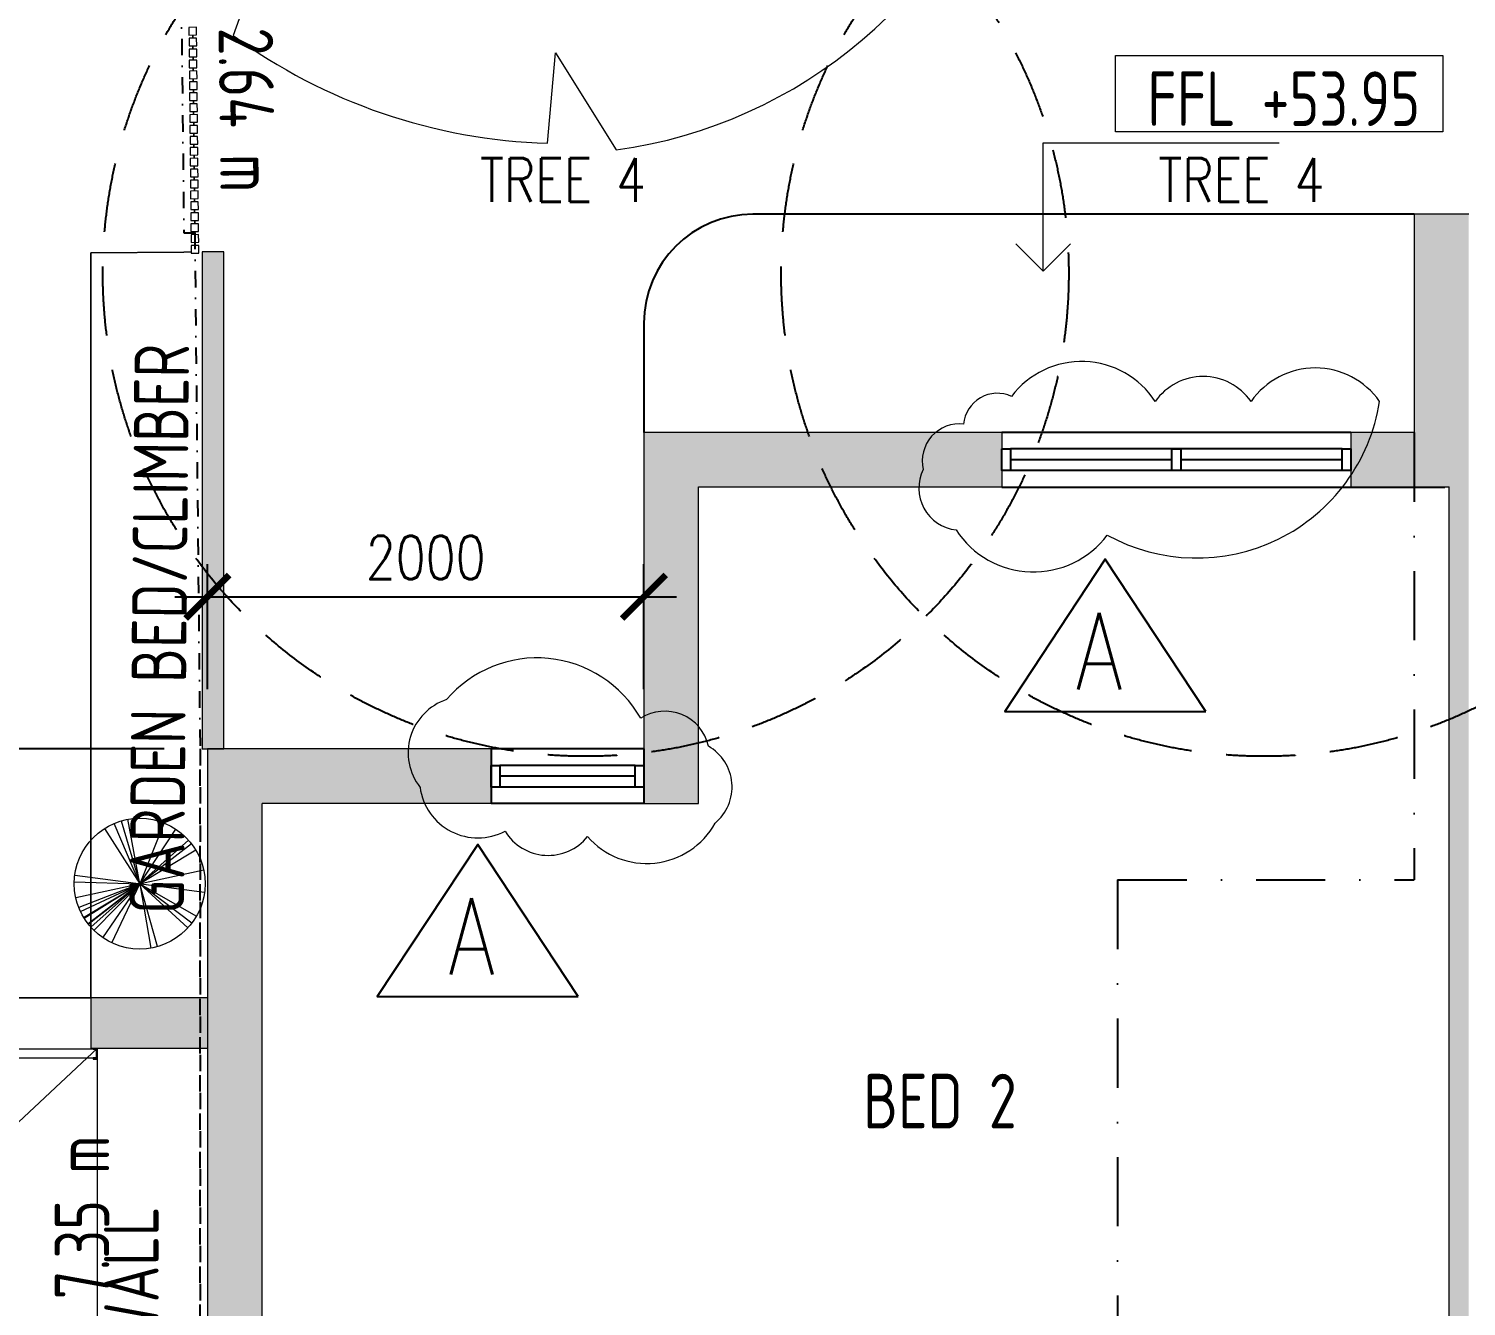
# Model space of a CAD drawing. Header units: millimetres. Extents: x -39027 to 364494, y -35256 to 94895.
# Drawn here: x 200247 to 206834, y 2136 to 7990 of the extents above; entities that cross this region are included whole.
import ezdxf

# ---------------------------------------------------------------- set-up
doc = ezdxf.new("R2010")
doc.units = ezdxf.units.MM
doc.header["$LTSCALE"] = 25
doc.header["$PDMODE"] = 3
for name, pattern in [('BG_Dash Dot 3mm', [7, 3, -2, 0, -2]), ('DASHDOT', [25.4, 12.7, -6.35, 0, -6.35]), ('HIDDEN', [9.525, 6.35, -3.175])]:
    doc.linetypes.add(name, pattern=pattern)
for name, color, linetype, lineweight in [('A-AREA-IDEN', 2, 'Continuous', 5), ('A-DETL-MBND', 4, 'Continuous', 13), ('A-DOOR', 3, 'Continuous', 5), ('A-GLAZ-CWMG', 3, 'Continuous', 5), ('C-PROP-LINE', 91, 'BG_Dash Dot 3mm', 25), ('C-PROP-LINE-IDEN', 91, 'Continuous', 5), ('C-TOPO', 251, 'Continuous', 9), ('G-ANNO-DIMS', 3, 'Continuous', 5), ('G-ANNO-TEXT', 231, 'Continuous', 5), ('L-PLNT', 71, 'Continuous', 5), ('REVISION CLOUD', 132, 'Continuous', 5)]:
    doc.layers.add(name, color=color, linetype=linetype, lineweight=lineweight)
for name, color, linetype in [('dla-txt-d-25', 3, 'Continuous'), ('DLA-TXT-N-25', 3, 'Continuous'), ('dla-txt-n-35', 2, 'Continuous'), ('Hatch-35', 2, 'Continuous'), ('Land-25', 3, 'Continuous'), ('Symbol-5', 1, 'Continuous'), ('Wall-18', 11, 'Continuous'), ('Wall-25', 130, 'Continuous'), ('Wall-35', 2, 'Continuous'), ('WIN-18', 251, 'Continuous'), ('Win-25', 3, 'Continuous'), ('WIN-35', 2, 'Continuous')]:
    doc.layers.add(name, color=color, linetype=linetype)
doc.styles.add('DLA-NOTES', font='romans.shx', dxfattribs={"width": 0.8})
doc.styles.add('ISOCPEUR_1', font='isocpeur.ttf', dxfattribs={"width": 0.75, "height": 700})
doc.dimstyles.new('DLA100', dxfattribs={"dimscale": 100, "dimtxt": 2, "dimasz": 2, "dimexe": 1.5, "dimexo": 2, "dimgap": 0.8, "dimtad": 1, "dimdec": 0, "dimdsep": 46, "dimtxsty": 'DLA-NOTES', "dimblk1": 'ARCHTICK', "dimblk2": 'ARCHTICK', "dimsah": 1, "dimcen": 2, "dimdle": 1.5, "dimclrd": 256, "dimclre": 256, "dimclrt": 7, "dimaunit": 1, "dimadec": 0, "dimazin": 0, "dimtfac": 1, "dimtdec": 0, "dimtmove": 2, "dimatfit": 3, "dimldrblk": 'ARCHTICK', "dimfxl": 1, "dimtolj": 1, "dimtzin": 0, "dimarcsym": 0})

# ---------------------------------------------------------------- blocks, each defined once
blk = doc.blocks.new('Rectangular Mullion - 35mm Timber Batten_Black_-V166-PROPOSED GROUND FLOOR PLAN')
at = {"layer": 'A-GLAZ-CWMG', "lineweight": 13}
for p, q in [((-17.5, 17.5), (17.5, 17.5)), ((-17.5, -17.5), (-17.5, 17.5)), ((17.5, 17.5), (17.5, -17.5)), ((17.5, -17.5), (-17.5, -17.5))]:
    blk.add_line(p, q, dxfattribs=at)
blk = doc.blocks.new('Rectangular Mullion - 35mm Timber Batten_Black_-V167-PROPOSED GROUND FLOOR PLAN')
at = {"layer": 'A-GLAZ-CWMG', "lineweight": 13}
for p, q in [((-17.5, 17.5), (17.5, 17.5)), ((-17.5, -17.5), (-17.5, 17.5)), ((17.5, 17.5), (17.5, -17.5)), ((17.5, -17.5), (-17.5, -17.5))]:
    blk.add_line(p, q, dxfattribs=at)
blk = doc.blocks.new('Rectangular Mullion - 35mm Timber Batten_Black_-V168-PROPOSED GROUND FLOOR PLAN')
at = {"layer": 'A-GLAZ-CWMG', "lineweight": 13}
for p, q in [((-17.5, 17.5), (17.5, 17.5)), ((-17.5, -17.5), (-17.5, 17.5)), ((17.5, 17.5), (17.5, -17.5)), ((17.5, -17.5), (-17.5, -17.5))]:
    blk.add_line(p, q, dxfattribs=at)
blk = doc.blocks.new('Rectangular Mullion - 35mm Timber Batten_Black_-V169-PROPOSED GROUND FLOOR PLAN')
at = {"layer": 'A-GLAZ-CWMG', "lineweight": 13}
for p, q in [((-17.5, 17.5), (17.5, 17.5)), ((-17.5, -17.5), (-17.5, 17.5)), ((17.5, 17.5), (17.5, -17.5)), ((17.5, -17.5), (-17.5, -17.5))]:
    blk.add_line(p, q, dxfattribs=at)
blk = doc.blocks.new('Rectangular Mullion - 35mm Timber Batten_Black_-V170-PROPOSED GROUND FLOOR PLAN')
at = {"layer": 'A-GLAZ-CWMG', "lineweight": 13}
for p, q in [((-17.5, 17.5), (17.5, 17.5)), ((-17.5, -17.5), (-17.5, 17.5)), ((17.5, 17.5), (17.5, -17.5)), ((17.5, -17.5), (-17.5, -17.5))]:
    blk.add_line(p, q, dxfattribs=at)
blk = doc.blocks.new('Rectangular Mullion - 35mm Timber Batten_Black_-V171-PROPOSED GROUND FLOOR PLAN')
at = {"layer": 'A-GLAZ-CWMG', "lineweight": 13}
for p, q in [((-17.5, 17.5), (17.5, 17.5)), ((-17.5, -17.5), (-17.5, 17.5)), ((17.5, 17.5), (17.5, -17.5)), ((17.5, -17.5), (-17.5, -17.5))]:
    blk.add_line(p, q, dxfattribs=at)
blk = doc.blocks.new('Rectangular Mullion - 35mm Timber Batten_Black_-V172-PROPOSED GROUND FLOOR PLAN')
at = {"layer": 'A-GLAZ-CWMG', "lineweight": 13}
for p, q in [((-17.5, 17.5), (17.5, 17.5)), ((-17.5, -17.5), (-17.5, 17.5)), ((17.5, 17.5), (17.5, -17.5)), ((17.5, -17.5), (-17.5, -17.5))]:
    blk.add_line(p, q, dxfattribs=at)
blk = doc.blocks.new('Rectangular Mullion - 35mm Timber Batten_Black_-V173-PROPOSED GROUND FLOOR PLAN')
at = {"layer": 'A-GLAZ-CWMG', "lineweight": 13}
for p, q in [((-17.5, 17.5), (17.5, 17.5)), ((-17.5, -17.5), (-17.5, 17.5)), ((17.5, 17.5), (17.5, -17.5)), ((17.5, -17.5), (-17.5, -17.5))]:
    blk.add_line(p, q, dxfattribs=at)
blk = doc.blocks.new('Rectangular Mullion - 35mm Timber Batten_Black_-V174-PROPOSED GROUND FLOOR PLAN')
at = {"layer": 'A-GLAZ-CWMG', "lineweight": 13}
for p, q in [((-17.5, 17.5), (17.5, 17.5)), ((-17.5, -17.5), (-17.5, 17.5)), ((17.5, 17.5), (17.5, -17.5)), ((17.5, -17.5), (-17.5, -17.5))]:
    blk.add_line(p, q, dxfattribs=at)
blk = doc.blocks.new('Rectangular Mullion - 35mm Timber Batten_Black_-V175-PROPOSED GROUND FLOOR PLAN')
at = {"layer": 'A-GLAZ-CWMG', "lineweight": 13}
for p, q in [((-17.5, 17.5), (17.5, 17.5)), ((-17.5, -17.5), (-17.5, 17.5)), ((17.5, 17.5), (17.5, -17.5)), ((17.5, -17.5), (-17.5, -17.5))]:
    blk.add_line(p, q, dxfattribs=at)
blk = doc.blocks.new('Rectangular Mullion - 35mm Timber Batten_Black_-V176-PROPOSED GROUND FLOOR PLAN')
at = {"layer": 'A-GLAZ-CWMG', "lineweight": 13}
for p, q in [((-17.5, 17.5), (17.5, 17.5)), ((-17.5, -17.5), (-17.5, 17.5)), ((17.5, 17.5), (17.5, -17.5)), ((17.5, -17.5), (-17.5, -17.5))]:
    blk.add_line(p, q, dxfattribs=at)
blk = doc.blocks.new('Rectangular Mullion - 35mm Timber Batten_Black_-V177-PROPOSED GROUND FLOOR PLAN')
at = {"layer": 'A-GLAZ-CWMG', "lineweight": 13}
for p, q in [((-17.5, 17.5), (17.5, 17.5)), ((-17.5, -17.5), (-17.5, 17.5)), ((17.5, 17.5), (17.5, -17.5)), ((17.5, -17.5), (-17.5, -17.5))]:
    blk.add_line(p, q, dxfattribs=at)
blk = doc.blocks.new('Rectangular Mullion - 35mm Timber Batten_Black_-V178-PROPOSED GROUND FLOOR PLAN')
at = {"layer": 'A-GLAZ-CWMG', "lineweight": 13}
for p, q in [((-17.5, 17.5), (17.5, 17.5)), ((-17.5, -17.5), (-17.5, 17.5)), ((17.5, 17.5), (17.5, -17.5)), ((17.5, -17.5), (-17.5, -17.5))]:
    blk.add_line(p, q, dxfattribs=at)
blk = doc.blocks.new('Rectangular Mullion - 35mm Timber Batten_Black_-V179-PROPOSED GROUND FLOOR PLAN')
at = {"layer": 'A-GLAZ-CWMG', "lineweight": 13}
for p, q in [((-17.5, 17.5), (17.5, 17.5)), ((-17.5, -17.5), (-17.5, 17.5)), ((17.5, 17.5), (17.5, -17.5)), ((17.5, -17.5), (-17.5, -17.5))]:
    blk.add_line(p, q, dxfattribs=at)
blk = doc.blocks.new('Rectangular Mullion - 35mm Timber Batten_Black_-V180-PROPOSED GROUND FLOOR PLAN')
at = {"layer": 'A-GLAZ-CWMG', "lineweight": 13}
for p, q in [((-17.5, 17.5), (17.5, 17.5)), ((-17.5, -17.5), (-17.5, 17.5)), ((17.5, 17.5), (17.5, -17.5)), ((17.5, -17.5), (-17.5, -17.5))]:
    blk.add_line(p, q, dxfattribs=at)
blk = doc.blocks.new('Rectangular Mullion - 35mm Timber Batten_Black_-V181-PROPOSED GROUND FLOOR PLAN')
at = {"layer": 'A-GLAZ-CWMG', "lineweight": 13}
for p, q in [((-17.5, 17.5), (17.5, 17.5)), ((-17.5, -17.5), (-17.5, 17.5)), ((17.5, 17.5), (17.5, -17.5)), ((17.5, -17.5), (-17.5, -17.5))]:
    blk.add_line(p, q, dxfattribs=at)
blk = doc.blocks.new('Rectangular Mullion - 35mm Timber Batten_Black_-V182-PROPOSED GROUND FLOOR PLAN')
at = {"layer": 'A-GLAZ-CWMG', "lineweight": 13}
for p, q in [((-17.5, 17.5), (17.5, 17.5)), ((-17.5, -17.5), (-17.5, 17.5)), ((17.5, 17.5), (17.5, -17.5)), ((17.5, -17.5), (-17.5, -17.5))]:
    blk.add_line(p, q, dxfattribs=at)
blk = doc.blocks.new('Rectangular Mullion - 35mm Timber Batten_Black_-V183-PROPOSED GROUND FLOOR PLAN')
at = {"layer": 'A-GLAZ-CWMG', "lineweight": 13}
for p, q in [((-17.5, 17.5), (17.5, 17.5)), ((-17.5, -17.5), (-17.5, 17.5)), ((17.5, 17.5), (17.5, -17.5)), ((17.5, -17.5), (-17.5, -17.5))]:
    blk.add_line(p, q, dxfattribs=at)
blk = doc.blocks.new('Rectangular Mullion - 35mm Timber Batten_Black_-V184-PROPOSED GROUND FLOOR PLAN')
at = {"layer": 'A-GLAZ-CWMG', "lineweight": 13}
for p, q in [((-17.5, 17.5), (17.5, 17.5)), ((-17.5, -17.5), (-17.5, 17.5)), ((17.5, 17.5), (17.5, -17.5)), ((17.5, -17.5), (-17.5, -17.5))]:
    blk.add_line(p, q, dxfattribs=at)
blk = doc.blocks.new('Rectangular Mullion - 35mm Timber Batten_Black_-V185-PROPOSED GROUND FLOOR PLAN')
at = {"layer": 'A-GLAZ-CWMG', "lineweight": 13}
for p, q in [((-17.5, 17.5), (17.5, 17.5)), ((-17.5, -17.5), (-17.5, 17.5)), ((17.5, 17.5), (17.5, -17.5)), ((17.5, -17.5), (-17.5, -17.5))]:
    blk.add_line(p, q, dxfattribs=at)
blk = doc.blocks.new('Rectangular Mullion - 35mm Timber Batten_Black_-V186-PROPOSED GROUND FLOOR PLAN')
at = {"layer": 'A-GLAZ-CWMG', "lineweight": 13}
for p, q in [((-17.5, 17.5), (17.5, 17.5)), ((-17.5, -17.5), (-17.5, 17.5)), ((17.5, 17.5), (17.5, -17.5)), ((17.5, -17.5), (-17.5, -17.5))]:
    blk.add_line(p, q, dxfattribs=at)
blk = doc.blocks.new('DOOR_GARAGE_panel lift - 2100x2400-2531457-PROPOSED GROUND FLOOR PLAN')
at = {"layer": 'A-DOOR', "lineweight": 5}
for p, q in [((-1230, -2415), (1230, -115)), ((-1230, -115), (-1230, -2415)), ((1230, -2415), (1230, -115)), ((-1230, -2415), (1230, -2415))]:
    blk.add_line(p, q, dxfattribs=at)
at = {"layer": 'A-DOOR'}
for p, q in [((-1230, -115), (-1230, -165)), ((-1225, -160), (-1225, -120)), ((-1225, -120), (-1210, -120)), ((1225, -120), (-1225, -120)), ((-1225, -120), (-1225, -160)), ((-1210, -120), (-1210, -115)), ((1210, -115), (1210, -120)), ((1210, -120), (1225, -120)), ((1225, -120), (1225, -160)), ((1225, -160), (1225, -120)), ((1230, -165), (1230, -115)), ((-1230, -165), (-1210, -165)), ((-1210, -160), (-1225, -160)), ((-1225, -160), (1225, -160)), ((-1210, -165), (-1210, -160)), ((1225, -160), (1210, -160)), ((1210, -160), (1210, -165)), ((1210, -165), (1230, -165))]:
    blk.add_line(p, q, dxfattribs=at)
blk = doc.blocks.new('PLANTING_Needle Pine 3m - PLANTING_Needle Pine 3m-2580591-PROPOSED GROUND FLOOR PLAN')
at = {"layer": 'L-PLNT', "lineweight": 5}
for p, q in [((0, 0), (-140.3, 265.2)), ((23.7, 299.1), (0, 0)), ((0, 0), (84.2, 287.9)), ((-199, -224.5), (199, 224.5)), ((-199, -224.5), (199, 224.5)), ((0, 0), (-194.1, 228.7)), ((-172, -245.8), (172, 245.8)), ((-172, -245.8), (172, 245.8)), ((-166.2, 249.7), (0, 0)), ((-154.6, -257.1), (154.6, 257.1)), ((-154.6, -257.1), (154.6, 257.1)), ((-261.3, -147.3), (261.3, 147.3)), ((-261.3, -147.3), (261.3, 147.3)), ((-229, 193.8), (0, 0)), ((-295.5, -52), (295.5, 52)), ((-295.5, -52), (295.5, 52)), ((-288.8, -81.1), (0, 0)), ((0, 0), (-234.1, -187.6)), ((-221.5, -202.3), (0, 0)), ((0, 0), (-195.6, -227.4)), ((-170, -247.2), (0, 0)), ((0, 0), (-136.4, -267.2)), ((-86.6, -287.2), (0, 0)), ((-40.6, -297.2), (0, 0)), ((0, 0), (136.5, -267.2)), ((164.3, -251), (0, 0)), ((0, 0), (271.5, -127.7)), ((282.3, -101.5), (0, 0)), ((0, 0), (292.9, -64.8))]:
    blk.add_line(p, q, dxfattribs=at)
blk.add_circle((0, 0), 300, dxfattribs=at)
blk = doc.blocks.new('Family - ___-1009153-PROPOSED GROUND FLOOR PLAN')
at = {"layer": 'C-PROP-LINE'}
for p, q in [((-849, 9654.7), (-819.6, 7014.9)), ((-819.6, 7014.9), (-769.7, 7015.4)), ((-769.7, 7015.4), (-745.7, 4650.2)), ((-745.7, -2698.3), (-745.7, 4650.2))]:
    blk.add_line(p, q, dxfattribs=at)
blk = doc.blocks.new('Family - ___-2269169-PROPOSED GROUND FLOOR PLAN')
at = {"layer": 'C-PROP-LINE'}
for p, q in [((-849, 9654.7), (-819.6, 7014.9)), ((-819.6, 7014.9), (-769.7, 7015.4)), ((-769.7, 7015.4), (-745.7, 4650.2)), ((-745.7, 4650.2), (-745.7, -2698.3))]:
    blk.add_line(p, q, dxfattribs=at)
blk = doc.blocks.new('Spot Elevations - 15 wide box-190752-PROPOSED GROUND FLOOR PLAN')
at = {"layer": 'G-ANNO-DIMS'}
for p, q in [((7.5, 4), (-7.5, 4)), ((-7.5, 4), (-7.5, 0.5)), ((7.5, 4), (-7.5, 4)), ((-7.5, 4), (-7.5, 0.5)), ((7.5, 0.5), (7.5, 4)), ((7.5, 0.5), (7.5, 4)), ((-7.5, 0.5), (7.5, 0.5)), ((-7.5, 0.5), (7.5, 0.5))]:
    blk.add_line(p, q, dxfattribs=at)
blk = doc.blocks.new('_ARCHTICK')
at = {"color": 0, "linetype": 'ByBlock', "const_width": 0.15}
blk.add_lwpolyline([(-0.5, -0.5), (0.5, 0.5)], dxfattribs=at)
blk = doc.blocks.new('*D1225')
at = {"layer": 'Defpoints', "color": 0, "transparency": 16777216}
for p in [(201066.8, 4689.9), (199955.1, -5705.3), (201190.5, -5705.3)]:
    blk.add_point(p, dxfattribs=at)
at = {"layer": 'dla-txt-d-25', "lineweight": -2, "transparency": 16777216}
for p, q in [((199955.1, 4839.9), (199955.1, -5855.3)), ((200866.8, 4689.9), (199805.1, 4689.9)), ((200990.5, -5705.3), (199805.1, -5705.3))]:
    blk.add_line(p, q, dxfattribs=at)
at = {"layer": 'dla-txt-d-25', "lineweight": -2, "transparency": 16777216, "xscale": 200, "yscale": 200, "zscale": 200}
for p, rotation in [((199955.1, 4689.9), 90), ((199955.1, -5705.3), 270)]:
    blk.add_blockref('_ARCHTICK', p, dxfattribs=dict(at, rotation=rotation))
at = {"layer": 'dla-txt-d-25', "color": 7, "transparency": 16777216, "insert": (199775.1, -507.7), "char_height": 200, "attachment_point": 5, "rotation": 90, "style": 'DLA-NOTES'}
blk.add_mtext('\\A1;10395', dxfattribs=at)
blk = doc.blocks.new('*D1226')
at = {"layer": 'Defpoints', "color": 0, "transparency": 16777216}
for p in [(203065.5, 5387.2), (201065.5, 4764), (203065.5, 4764)]:
    blk.add_point(p, dxfattribs=at)
at = {"layer": 'dla-txt-d-25', "lineweight": -2, "transparency": 16777216}
for p, q in [((201065.5, 4964), (201065.5, 5537.2)), ((203065.5, 4964), (203065.5, 5537.2)), ((200915.5, 5387.2), (203215.5, 5387.2))]:
    blk.add_line(p, q, dxfattribs=at)
at = {"layer": 'dla-txt-d-25', "lineweight": -2, "transparency": 16777216, "xscale": 200, "yscale": 200, "zscale": 200, "rotation": 180}
blk.add_blockref('_ARCHTICK', (201065.5, 5387.2), dxfattribs=at)
at = {"layer": 'dla-txt-d-25', "lineweight": -2, "transparency": 16777216, "xscale": 200, "yscale": 200, "zscale": 200}
blk.add_blockref('_ARCHTICK', (203065.5, 5387.2), dxfattribs=at)
at = {"layer": 'dla-txt-d-25', "color": 7, "transparency": 16777216, "insert": (202065.5, 5567.2), "char_height": 200, "attachment_point": 5, "style": 'DLA-NOTES'}
blk.add_mtext('\\A1;2000', dxfattribs=at)
blk = doc.blocks.new('700-plan')
at = {"layer": 'Win-25'}
for p, q in [((660, 100), (40, 100)), ((660, 50), (40, 50)), ((660, 0), (40, 0))]:
    blk.add_line(p, q, dxfattribs=at)
at = {"layer": 'WIN-35'}
for points in [[(0, 100), (40, 100), (40, 0), (0, 0)], [(660, 100), (700, 100), (700, 0), (660, 0)]]:
    blk.add_lwpolyline(points, close=True, dxfattribs=at)
blk = doc.blocks.new('Revision-Num')
at = {"layer": 'Symbol-5'}
blk.add_lwpolyline([(460.9, -697.7), (0, 0), (-460.9, -697.7)], close=True, dxfattribs=at)
at = {"layer": 'dla-txt-n-35', "style": 'DLA-NOTES', "width": 0.8}
blk.add_text('A', height=350, dxfattribs=at).set_placement((-135.6, -596.1))
blk = doc.blocks.new('PLANTING_Coloured tree scaleable - 7 Meters-2580589-PROPOSED SITE PLAN')
at = {"layer": 'L-PLNT', "lineweight": 9}
for p, q in [((-503.1, 2723.1), (-434.1, 2027.4)), ((-503.1, 2723.1), (-434.1, 2027.4)), ((-434.1, 2027.4), (-503.1, 2723.1)), ((-434.1, 2027.4), (-856.4, 2633.5)), ((-434.1, 2027.4), (-856.4, 2633.5)), ((-856.4, 2633.5), (-434.1, 2027.4)), ((1684.3, 1866.4), (1721.6, 2168.7)), ((1684.3, 1866.4), (1721.6, 2168.7)), ((1721.6, 2168.7), (1684.3, 1866.4)), ((1896, 2018.1), (1684.3, 1866.4)), ((1896, 2018.1), (1684.3, 1866.4)), ((1684.3, 1866.4), (1896, 2018.1)), ((-2285.9, 1563.4), (-2136.1, 1294.4)), ((-2285.9, 1563.4), (-2136.1, 1294.4)), ((-2136.1, 1294.4), (-2285.9, 1563.4)), ((-2136.1, 1294.4), (-2470.6, 1251.3)), ((-2136.1, 1294.4), (-2470.6, 1251.3)), ((-2470.6, 1251.3), (-2136.1, 1294.4)), ((2466.5, 391.3), (2705.1, 591.2)), ((2673.5, 564.8), (2705.1, 591.2)), ((-2727.6, 479.9), (-2398.7, 236.6)), ((-2727.6, 479.9), (-2398.7, 236.6)), ((-2398.7, 236.6), (-2727.6, 479.9)), ((2755.2, 301.8), (2466.5, 391.3)), ((-2398.7, 236.6), (-2766.9, 119.1)), ((-2398.7, 236.6), (-2766.9, 119.1)), ((-2766.9, 119.1), (-2398.7, 236.6)), ((885.9, -1979.7), (1424.5, -2355.9)), ((1047.8, -2474.3), (885.9, -1979.7)), ((-1201.1, -2475.8), (-886.8, -2070)), ((-886.8, -2070), (-856.3, -2614.2))]:
    blk.add_line(p, q, dxfattribs=at)
blk.add_circle((-0.3, -5.6), 258, dxfattribs=at)
for centre, radius, start, end in [((-0.3, 0), 2769.2, 51.5512, 100.46218), ((-0.3, 0), 2769.2, 51.5512, 100.46218), ((-0.3, 0), 2769.2, 51.5512, 100.46218), ((-0.3, 0), 2769.2, 108.00826, 145.62742), ((-0.3, 0), 2769.2, 108.00826, 145.62742), ((-0.3, 0), 2769.2, 108.00826, 145.62742), ((-0.3, 0), 2769.2, 12.32761, 46.78193), ((-0.3, 0), 2769.2, 12.32761, 46.78193), ((-0.3, 0), 2769.2, 13.37342, 46.78193), ((-0.3, 0), 2769.2, 153.13693, 170.02126), ((-0.3, 0), 2769.2, 153.13693, 170.02126), ((-0.3, 0), 2769.2, 153.13693, 170.02126), ((0.5, 19.1), 2769.2, 300.94649, 5.85992), ((0.5, 19.1), 2769.2, 177.93043, 244.2846), ((0.5, 19.1), 2769.2, 177.93043, 202.34569), ((0.5, 19.1), 2769.2, 177.93043, 200.69475), ((-129.6, 523), 3220.3, 256.95791, 291.44636)]:
    blk.add_arc(centre, radius, start, end, dxfattribs=at)

msp = doc.modelspace()

# ---------------------------------------------------------------- hatches: boundary and pattern name
at = {"layer": 'Hatch-35'}
h = msp.add_hatch(color=256, dxfattribs=at)
h.dxf.hatch_style = 1
h.paths.add_polyline_path([(206845.5, 7140.3), (206595.5, 7140.3), (206595.5, 6140.3), (206305.5, 6140.3), (206305.5, 5890.3), (206755.5, 5890.3), (206755.5, 560.3), (204913.1, 560.3), (204913.1, 470.3), (206845.5, 470.3), (206845.5, 5890.3)])
h = msp.add_hatch(color=256, dxfattribs=at)
h.dxf.hatch_style = 1
h.paths.add_polyline_path([(203315.5, 5890.3), (204705.5, 5890.3), (204705.5, 6140.3), (203065.5, 6140.3), (203065.5, 4689.9), (203065.5, 4439.9), (203315.5, 4439.9)])
h = msp.add_hatch(color=256, dxfattribs=at)
h.dxf.hatch_style = 1
h.paths.add_polyline_path([(201315.5, -2600.1), (202924, -2600.1), (202924, -2572.6), (202597.8, -2572.6), (202597.8, -2542.6), (202924, -2542.6), (202924, -2510.1), (201315.5, -2510.1), (201315.5, -1510.1), (203855.5, -1510.1), (203855.5, -2510.1), (203744, -2510.1), (203744, -2600.1), (205235.5, -2600.1), (205235.5, -2510.1), (204935.5, -2510.1), (204935.5, -2427.5), (204845.5, -2427.5), (204845.5, -2510.1), (203945.5, -2510.1), (203945.5, 470.3), (204093.1, 470.3), (204093.1, 560.3), (203945.5, 560.3), (203945.5, 990.3), (203194.8, 990.3), (203194.8, 900.3), (203855.5, 900.3), (203855.5, 900.3), (203855.5, -379.6), (203855.5, -822.7), (203864.4, -822.7), (203864.4, -1166.7), (203855.5, -1420.1), (201315.5, -1420.1), (201315.5, 900.3), (202374.8, 900.3), (202374.8, 933.9), (201944.1, 933.9), (201944.1, 963.9), (202374.8, 963.9), (202374.8, 990.3), (201315.5, 990.3), (201315.5, 4439.9), (202365.5, 4439.9), (202365.5, 4689.9), (201065.5, 4689.9), (201065.5, -5704.3), (201315.5, -5704.3)])
at = {"layer": 'Wall-35'}
msp.add_hatch(color=256, dxfattribs=at).paths.add_polyline_path([(201065.5, 4689.9), (201140.7, 4689.9), (201140.7, 6967.6), (201040.7, 6967.4), (201040.7, 4689.9), (201065.5, 4689.9)], flags=0)
h = msp.add_hatch(color=256, dxfattribs=at)
h.paths.add_polyline_path([(201065.5, 3318.9), (201065.5, 3548.9), (200531.6, 3548.9), (200531.6, 3318.9), (201049.5, 3318.9)], flags=0)
h.paths.add_polyline_path([(197596.9, 3318.9), (198131.6, 3318.9), (198131.6, 3548.9), (197684.7, 3548.9), (197586.6, 3318.9)], flags=0)

# ---------------------------------------------------------------- linework, layer by layer
at = {"layer": 'A-DETL-MBND', "lineweight": 5}
for p, q in [((200998.6, 7946.4), (200998.4, 7961.4)), ((200999.1, 7896.4), (200998.9, 7911.4)), ((200999.6, 7846.4), (200999.4, 7861.4)), ((201000.1, 7796.4), (200999.9, 7811.4)), ((201000.6, 7746.4), (201000.4, 7761.4)), ((201001.1, 7696.4), (201000.9, 7711.4)), ((201001.6, 7646.4), (201001.5, 7661.4)), ((201002.1, 7596.4), (201002, 7611.4)), ((201002.6, 7546.4), (201002.5, 7561.4)), ((201003.1, 7496.4), (201003, 7511.4)), ((201003.6, 7446.4), (201003.5, 7461.4)), ((201004.1, 7396.4), (201004, 7411.4)), ((201004.6, 7346.4), (201004.5, 7361.4)), ((201005.2, 7296.4), (201005, 7311.4)), ((201005.7, 7246.4), (201005.5, 7261.4)), ((201006.2, 7196.4), (201006, 7211.4)), ((201006.7, 7146.4), (201006.5, 7161.4)), ((201007.2, 7096.4), (201007, 7111.4)), ((201007.7, 7046.4), (201007.5, 7061.4)), ((201008.2, 6996.4), (201008, 7011.4)), ((200531.6, 6962.6), (200957.1, 6966.9)), ((200531.6, 3698.4), (200531.6, 6962.6)), ((200957.1, 6966.9), (200991, 6967.2)), ((200531.6, 3548.9), (200531.6, 3698.4)), ((198131.6, 3548.9), (200531.6, 3548.9))]:
    msp.add_line(p, q, dxfattribs=at)
at = {"layer": 'C-TOPO'}
for p, q in [((200998.4, 7961.4), (200998.6, 7946.4)), ((200998.9, 7911.4), (200999.1, 7896.4)), ((200999.4, 7861.4), (200999.6, 7846.4)), ((200999.9, 7811.4), (201000.1, 7796.4)), ((201000.4, 7761.4), (201000.6, 7746.4)), ((201000.9, 7711.4), (201001.1, 7696.4)), ((201001.5, 7661.4), (201001.6, 7646.4)), ((201002, 7611.4), (201002.1, 7596.4)), ((201002.5, 7561.4), (201002.6, 7546.4)), ((201003, 7511.4), (201003.1, 7496.4)), ((201003.5, 7461.4), (201003.6, 7446.4)), ((201004, 7411.4), (201004.1, 7396.4)), ((201004.5, 7361.4), (201004.6, 7346.4)), ((201005, 7311.4), (201005.2, 7296.4)), ((201005.5, 7261.4), (201005.7, 7246.4)), ((201006, 7211.4), (201006.2, 7196.4)), ((201006.5, 7161.4), (201006.7, 7146.4)), ((201007, 7111.4), (201007.2, 7096.4)), ((201007.5, 7061.4), (201007.7, 7046.4)), ((201008, 7011.4), (201008.2, 6996.4)), ((200957.1, 6966.9), (200531.6, 6962.6)), ((200531.6, 6962.6), (200531.6, 3698.4)), ((200991, 6967.2), (200957.1, 6966.9)), ((200531.6, 3698.4), (200531.6, 3548.9)), ((200531.6, 3548.9), (198131.6, 3548.9))]:
    msp.add_line(p, q, dxfattribs=at)
at = {"layer": 'G-ANNO-DIMS'}
for p, q in [((204895.2, 7467.6), (205976.7, 7467.6)), ((204895.2, 6879), (204895.2, 7467.6))]:
    msp.add_line(p, q, dxfattribs=at)
at = {"layer": 'G-ANNO-DIMS', "lineweight": 20}
for q in [(204770.2, 7004), (205020.2, 7004)]:
    msp.add_line((204895.2, 6879), q, dxfattribs=at)
at = {"layer": 'Land-25', "linetype": 'HIDDEN', "ltscale": 2}
for centre in [(202799.2, 6869.3), (205907.6, 6869.3)]:
    msp.add_circle(centre, 2213.1, dxfattribs=at)
at = {"layer": 'REVISION CLOUD'}
for points in [[(206437, 6282.2, 0.520567), (205847.8, 6282.2, 0.520567), (205408.7, 6282.2, 0.520567), (204750.2, 6305.3, 0.520567), (204530.7, 6178.3, 0.520567), (204345.8, 5970.4, 0.520567), (204496, 5693.3, 0.520567), (205189.2, 5670.2, 0.520567)], [(202161.5, 4915.9, 0.520567), (202039.7, 4514.1, 0.520567), (202429.6, 4313.2, 0.520567), (202807.3, 4288.8, 0.520567), (203392.1, 4349.7, 0.520567), (203361.6, 4702.8, 0.520567), (203050.9, 4830.6, 0.520567)]]:
    msp.add_lwpolyline(points, format="xyb", close=True, dxfattribs=at)
at = {"layer": 'Wall-18', "linetype": 'DASHDOT'}
for p in [(206595.5, 6140.3), (205235.5, 4090.3)]:
    msp.add_line(p, (206595.5, 4090.3), dxfattribs=at)
msp.add_lwpolyline([(205235.5, 4090.3), (205235.5, -8131.4), (213572.2, -8131.4), (215576.4, 4090.3), (210065.5, 4090.3)], dxfattribs=at)
at = {"layer": 'Wall-25'}
for p, q in [((206595.5, 7140.3), (203565.5, 7140.3)), ((203065.5, 6640.3), (203065.5, 6140.3))]:
    msp.add_line(p, q, dxfattribs=at)
msp.add_arc((203565.5, 6640.3), 500, 90, 180, dxfattribs=at)
at = {"layer": 'Wall-35', "lineweight": 15}
for p, q in [((206845.5, 7140.3), (206595.5, 7140.3)), ((206595.5, 7140.3), (206595.5, 6140.3)), ((201140.7, 6967.6), (201040.7, 6967.6)), ((201040.7, 6967.6), (201040.7, 4689.9)), ((201140.7, 4689.9), (201140.7, 6967.6)), ((204705.5, 6140.3), (203065.5, 6140.3)), ((203065.5, 6140.3), (203065.5, 4689.9)), ((204705.5, 6140.3), (204705.5, 5890.3)), ((206595.5, 6140.3), (206305.5, 6140.3)), ((206305.5, 6140.3), (206305.5, 5890.3)), ((203315.5, 5890.3), (204705.5, 5890.3)), ((203315.5, 4439.9), (203315.5, 5890.3)), ((206305.5, 5890.3), (206755.5, 5890.3)), ((206755.5, 560.3), (206755.5, 5890.3)), ((201040.7, 4689.9), (201140.7, 4689.9)), ((202365.5, 4689.9), (201065.5, 4689.9)), ((201065.5, 4689.9), (201065.5, -5704.3)), ((202540.5, 4689.9), (203065.5, 4689.9)), ((201315.5, 990.3), (201315.5, 4439.9)), ((202365.5, 4439.9), (201315.5, 4439.9)), ((202540.5, 4439.9), (203315.5, 4439.9)), ((201065.5, 3548.9), (200531.6, 3548.9)), ((200531.6, 3548.9), (200531.6, 3318.9)), ((200531.6, 3318.9), (201065.5, 3318.9))]:
    msp.add_line(p, q, dxfattribs=at)
at = {"layer": 'Wall-35'}
for p, q in [((202365.5, 4689.9), (202365.5, 4439.9)), ((203065.5, 4689.9), (203065.5, 4439.9))]:
    msp.add_line(p, q, dxfattribs=at)
at = {"layer": 'WIN-18'}
for p, q in [((206305.5, 6140.3), (204705.5, 6140.3)), ((206735.5, 5888.5), (204705.5, 5888.5)), ((203065.5, 4689.9), (202365.5, 4689.9)), ((203065.5, 4439.9), (202365.5, 4439.9))]:
    msp.add_line(p, q, dxfattribs=at)
at = {"layer": 'Win-25'}
for p, q in [((206265.5, 6065.3), (204745.5, 6065.3)), ((205485.5, 6015.3), (204745.5, 6015.3)), ((206265.5, 6015.3), (205525.5, 6015.3)), ((206265.5, 5965.3), (204745.5, 5965.3))]:
    msp.add_line(p, q, dxfattribs=at)
at = {"layer": 'WIN-35'}
for points in [[(204705.5, 6065.3), (204745.5, 6065.3), (204745.5, 5965.3), (204705.5, 5965.3)], [(205485.5, 6065.3), (205525.5, 6065.3), (205525.5, 5965.3), (205485.5, 5965.3)], [(206265.5, 6065.3), (206305.5, 6065.3), (206305.5, 5965.3), (206265.5, 5965.3)]]:
    msp.add_lwpolyline(points, close=True, dxfattribs=at)

# ---------------------------------------------------------------- block references
at = {"layer": 'A-DOOR'}
msp.add_blockref('DOOR_GARAGE_panel lift - 2100x2400-2531457-PROPOSED GROUND FLOOR PLAN', (199331.6, 3433.9), dxfattribs=at)
at = {"layer": 'A-GLAZ-CWMG', "extrusion": (0, 0, -1), "rotation": 269.4189036324616}
for name, p in [('Rectangular Mullion - 35mm Timber Batten_Black_-V166-PROPOSED GROUND FLOOR PLAN', (-200998.2, 7978.9)), ('Rectangular Mullion - 35mm Timber Batten_Black_-V167-PROPOSED GROUND FLOOR PLAN', (-200998.7, 7928.9)), ('Rectangular Mullion - 35mm Timber Batten_Black_-V168-PROPOSED GROUND FLOOR PLAN', (-200999.2, 7878.9)), ('Rectangular Mullion - 35mm Timber Batten_Black_-V169-PROPOSED GROUND FLOOR PLAN', (-200999.8, 7828.9)), ('Rectangular Mullion - 35mm Timber Batten_Black_-V170-PROPOSED GROUND FLOOR PLAN', (-201000.3, 7778.9)), ('Rectangular Mullion - 35mm Timber Batten_Black_-V171-PROPOSED GROUND FLOOR PLAN', (-201000.8, 7728.9)), ('Rectangular Mullion - 35mm Timber Batten_Black_-V172-PROPOSED GROUND FLOOR PLAN', (-201001.3, 7678.9)), ('Rectangular Mullion - 35mm Timber Batten_Black_-V173-PROPOSED GROUND FLOOR PLAN', (-201001.8, 7628.9)), ('Rectangular Mullion - 35mm Timber Batten_Black_-V174-PROPOSED GROUND FLOOR PLAN', (-201002.3, 7578.9)), ('Rectangular Mullion - 35mm Timber Batten_Black_-V175-PROPOSED GROUND FLOOR PLAN', (-201002.8, 7528.9)), ('Rectangular Mullion - 35mm Timber Batten_Black_-V176-PROPOSED GROUND FLOOR PLAN', (-201003.3, 7478.9)), ('Rectangular Mullion - 35mm Timber Batten_Black_-V177-PROPOSED GROUND FLOOR PLAN', (-201003.8, 7428.9)), ('Rectangular Mullion - 35mm Timber Batten_Black_-V178-PROPOSED GROUND FLOOR PLAN', (-201004.3, 7378.9)), ('Rectangular Mullion - 35mm Timber Batten_Black_-V179-PROPOSED GROUND FLOOR PLAN', (-201004.8, 7328.9)), ('Rectangular Mullion - 35mm Timber Batten_Black_-V180-PROPOSED GROUND FLOOR PLAN', (-201005.3, 7278.9)), ('Rectangular Mullion - 35mm Timber Batten_Black_-V181-PROPOSED GROUND FLOOR PLAN', (-201005.8, 7228.9)), ('Rectangular Mullion - 35mm Timber Batten_Black_-V182-PROPOSED GROUND FLOOR PLAN', (-201006.3, 7178.9)), ('Rectangular Mullion - 35mm Timber Batten_Black_-V183-PROPOSED GROUND FLOOR PLAN', (-201006.9, 7128.9)), ('Rectangular Mullion - 35mm Timber Batten_Black_-V184-PROPOSED GROUND FLOOR PLAN', (-201007.4, 7078.9)), ('Rectangular Mullion - 35mm Timber Batten_Black_-V185-PROPOSED GROUND FLOOR PLAN', (-201007.9, 7028.9)), ('Rectangular Mullion - 35mm Timber Batten_Black_-V186-PROPOSED GROUND FLOOR PLAN', (-201008.4, 6978.9))]:
    msp.add_blockref(name, p, dxfattribs=at)
at = {"layer": 'C-PROP-LINE'}
for name in ['Family - ___-1009153-PROPOSED GROUND FLOOR PLAN', 'Family - ___-2269169-PROPOSED GROUND FLOOR PLAN']:
    msp.add_blockref(name, (201777.3, 39.7), dxfattribs=at)
at = {"layer": 'G-ANNO-DIMS', "extrusion": (0, 0, -1), "xscale": 99.99999999999993, "yscale": 99.99999999999993, "zscale": 99.99999999999993}
msp.add_blockref('Spot Elevations - 15 wide box-190752-PROPOSED GROUND FLOOR PLAN', (-205976.7, 7467.6), dxfattribs=at)
at = {"layer": 'L-PLNT', "lineweight": 9, "xscale": 0.7980000000000003, "yscale": 0.7980000000000003, "zscale": 0.7980000000000003, "rotation": 336.899377919427}
msp.add_blockref('PLANTING_Coloured tree scaleable - 7 Meters-2580589-PROPOSED SITE PLAN', (202630.1, 9610), dxfattribs=at)
at = {"layer": 'L-PLNT', "lineweight": 5, "rotation": 342.6805328409963}
msp.add_blockref('PLANTING_Needle Pine 3m - PLANTING_Needle Pine 3m-2580591-PROPOSED GROUND FLOOR PLAN', (200755, 4072.7), dxfattribs=at)
at = {"layer": 'REVISION CLOUD'}
for p in [(205179.9, 5559.1), (202303.8, 4252.7)]:
    msp.add_blockref('Revision-Num', p, dxfattribs=at)
at = {"layer": 'Win-25'}
msp.add_blockref('700-plan', (202365.5, 4514.9), dxfattribs=at)

# ---------------------------------------------------------------- texts
at = {"layer": 'A-AREA-IDEN', "insert": (204422.4, 3201.5), "char_height": 250, "width": 807, "attachment_point": 2, "line_spacing_factor": 1.153846, "style": 'ISOCPEUR_1'}
msp.add_mtext('BED 2', dxfattribs=at)
at = {"layer": 'C-PROP-LINE-IDEN', "char_height": 250, "attachment_point": 1, "line_spacing_factor": 1.153846, "style": 'ISOCPEUR_1'}
for s, insert, width, rotation in [('2.64 m', (201366, 7997.5), 894, 270.6374), ('7.35 m', (200365.7, 2168.3), 870, 90)]:
    msp.add_mtext(s, dxfattribs=dict(at, insert=insert, width=width, rotation=rotation))
at = {"layer": 'DLA-TXT-N-25', "char_height": 200, "attachment_point": 1, "style": 'DLA-NOTES'}
for insert in [(202314, 7397.5), (205422.5, 7397.5)]:
    msp.add_mtext_dynamic_manual_height_columns('TREE 4', width=1516.221, gutter_width=1000, heights=[0], dxfattribs=dict(at, insert=insert))
at = {"layer": 'G-ANNO-DIMS', "insert": (205373, 7794.5), "char_height": 250, "width": 1448.881, "attachment_point": 1, "line_spacing_factor": 1.153846, "style": 'ISOCPEUR_1'}
msp.add_mtext('FFL +53.95', dxfattribs=at)
at = {"layer": 'G-ANNO-TEXT', "color": 7, "lineweight": 13, "char_height": 250, "attachment_point": 2, "line_spacing_factor": 1.153846, "style": 'ISOCPEUR_1'}
for s, insert, width, rotation in [('GARDEN BED/CLIMBER', (200719.8, 5241.4), 2979, 89.47276), ('BOUNDARY IS  MEAN OF WALL', (200591.5, 745.4), 4236, 90)]:
    msp.add_mtext(s, dxfattribs=dict(at, insert=insert, width=width, rotation=rotation))

# ---------------------------------------------------------------- dimensions: what is measured, and where the dimension line sits
at = {"layer": 'dla-txt-d-25'}
dim = msp.add_linear_dim(base=(203065.5, 5387.2), p1=(201065.5, 4764), p2=(203065.5, 4764), dimstyle='DLA100', dxfattribs=at)
dim.commit()
dim.dimension.update_dxf_attribs({"geometry": '*D1226', "text_midpoint": (202065.5, 5567.2)})
dim = msp.add_linear_dim(base=(199955.1, -5705.3), p1=(201066.8, 4689.9), p2=(201190.5, -5705.3), angle=90, dimstyle='DLA100', dxfattribs=at)
dim.commit()
dim.dimension.update_dxf_attribs({"geometry": '*D1225', "text_midpoint": (199775.1, -507.7)})

doc.saveas('drawing.dxf')
